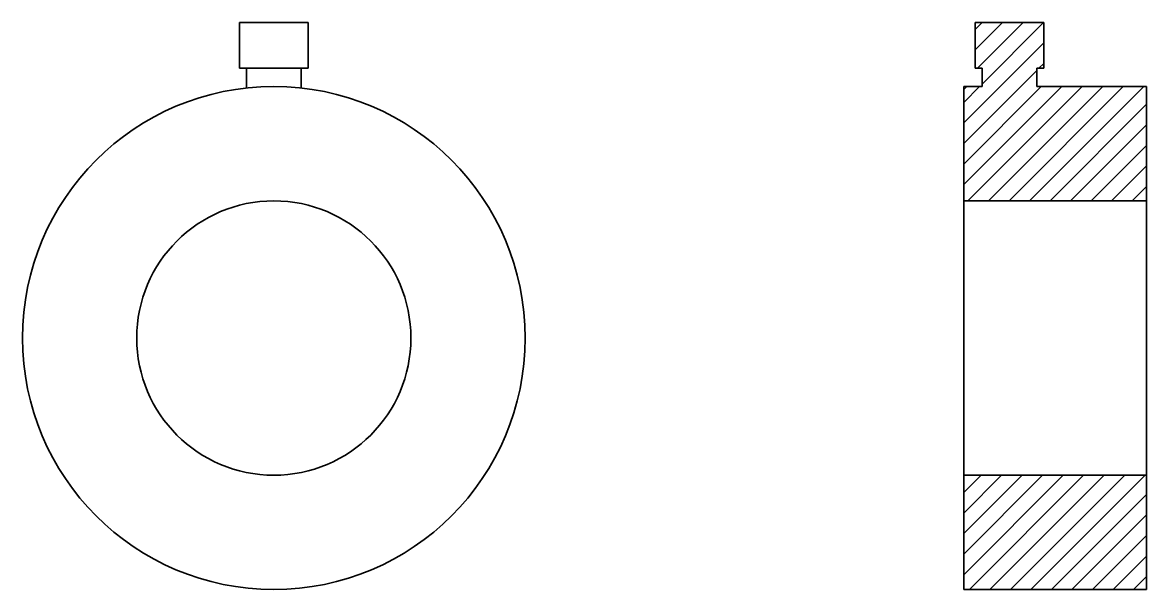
# Model space of a CAD drawing. Header units: millimetres. Extents: x 30 to 276, y 157 to 281.
import ezdxf

# ---------------------------------------------------------------- set-up
doc = ezdxf.new("R2010")
doc.units = ezdxf.units.MM
doc.layers.add('Hatch', color=7, linetype='Continuous', lineweight=13, true_color=0xff0080)
doc.layers.add('Nét đậm', color=7, linetype='Continuous', lineweight=35)

msp = doc.modelspace()

# ---------------------------------------------------------------- hatches: boundary and pattern name
at = {"layer": 'Hatch'}
h = msp.add_hatch(dxfattribs=at)
h.set_pattern_fill('ANSI31', color=256)
h.paths.add_polyline_path([(276.26, 266.68), (252.26, 266.68), (252.26, 270.68), (253.76, 270.68), (253.76, 280.68), (238.76, 280.68), (238.76, 270.68), (240.26, 270.68), (240.26, 266.68), (236.91, 266.68), (236.26, 266.04), (236.26, 241.68), (276.26, 241.68)])
h.paths.add_polyline_path([(276.26, 181.68), (236.26, 181.68), (236.26, 156.68), (276.26, 156.68)])

# ---------------------------------------------------------------- linework, layer by layer
at = {"layer": 'Nét đậm'}
for p, q in [((77.77, 280.68), (77.77, 270.68)), ((92.77, 280.68), (77.77, 280.68)), ((92.77, 280.68), (92.77, 270.68)), ((238.76, 280.68), (238.76, 270.68)), ((253.76, 280.68), (238.76, 280.68)), ((253.76, 270.68), (253.76, 280.68)), ((77.77, 270.68), (92.77, 270.68)), ((79.27, 270.68), (79.27, 266.36)), ((91.27, 270.68), (91.27, 266.36)), ((238.76, 270.68), (240.26, 270.68)), ((240.26, 270.68), (240.26, 266.68)), ((252.26, 270.68), (253.76, 270.68)), ((252.26, 266.68), (252.26, 270.68)), ((236.26, 266.68), (236.26, 241.68)), ((240.26, 266.68), (236.26, 266.68)), ((276.26, 266.68), (252.26, 266.68)), ((276.26, 241.68), (276.26, 266.68)), ((236.26, 181.68), (236.26, 241.68)), ((236.26, 241.68), (276.26, 241.68)), ((276.26, 241.68), (276.26, 181.68)), ((236.26, 181.68), (236.26, 156.68)), ((276.26, 181.68), (236.26, 181.68)), ((276.26, 156.68), (276.26, 181.68)), ((236.26, 156.68), (276.26, 156.68))]:
    msp.add_line(p, q, dxfattribs=at)
at = {"layer": 'Nét đậm', "linetype": 'Continuous'}
msp.add_line((236.26, 266.04), (236.91, 266.68), dxfattribs=at)
at = {"layer": 'Nét đậm'}
for radius in [55, 30]:
    msp.add_circle((85.27, 211.68), radius, dxfattribs=at)

doc.saveas('drawing.dxf')
